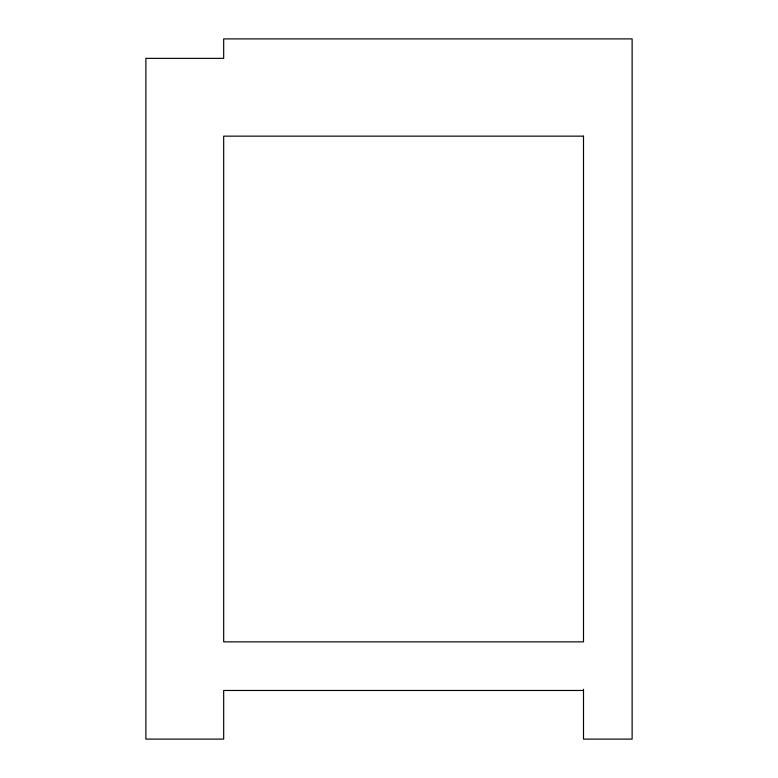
<?xml version="1.0" encoding="UTF-8"?>
<svg xmlns="http://www.w3.org/2000/svg" width="778" height="778" viewBox="0 0 778 778"><rect width="100%" height="100%" fill="white"/><g stroke="black" fill="none" stroke-linecap="round" stroke-linejoin="round"><path stroke-width="1.17" d="M583.5 690.475L223.675 690.475L223.675 739.1L145.875 739.1L145.875 58.35L223.675 58.35L223.675 38.9L632.125 38.9L632.125 739.1L583.5 739.1L583.5 689.259M583.5 136.15L223.675 136.15L223.675 641.85L583.5 641.85L583.5 136.15"/></g></svg>
